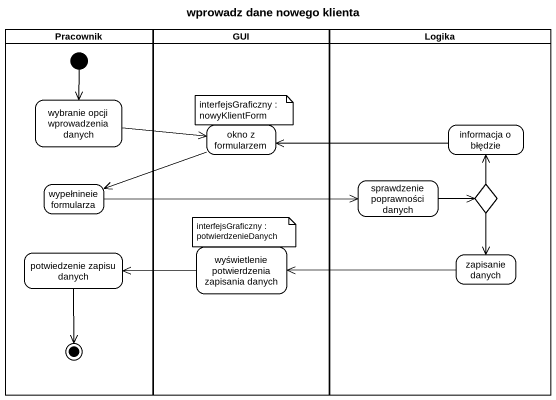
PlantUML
@startuml
title wprowadz dane nowego klienta
hide empty description
state Pracownik <<partition>> {
  state "wybranie opcji wprowadzenia danych" as wybranie_opcji_wprowadzenia
  state "wypełnineie formularza" as wypełnineie_formularza
  state "potwiedzenie zapisu danych" as potwiedzenie_zapisu_danych
  [*] --> wybranie_opcji_wprowadzenia
  potwiedzenie_zapisu_danych --> [*]
}
state GUI <<partition>> {
  state "okno z formularzem" as okno_z_formularzem
  state "wyświetlenie potwierdzenia zapisania danych" as wyświetlenie_potwierdzenia
}
state Logika <<partition>> {
  state "informacja o błędzie" as informacja_o_błędzie
  state "sprawdzenie poprawności danych" as sprawdzenie_poprawności
  state choice1 <<choice>>
  state "zapisanie danych" as zapisanie_danych
}
wybranie_opcji_wprowadzenia -right-> okno_z_formularzem
okno_z_formularzem -left-> wypełnineie_formularza
informacja_o_błędzie -left-> okno_z_formularzem
wypełnineie_formularza -right-> sprawdzenie_poprawności
sprawdzenie_poprawności -right-> choice1
choice1 -up-> informacja_o_błędzie
choice1 --> zapisanie_danych
wyświetlenie_potwierdzenia -left-> potwiedzenie_zapisu_danych
zapisanie_danych -left-> wyświetlenie_potwierdzenia
note as N1
  interfejsGraficzny : nowyKlientForm
end note
note as N2
  interfejsGraficzny : potwierdzenieDanych
end note
@enduml
